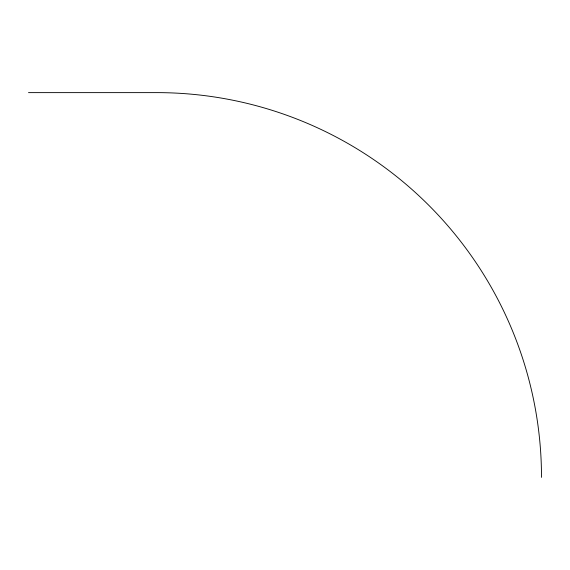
<?xml version="1.0" encoding="UTF-8"?>
<svg xmlns="http://www.w3.org/2000/svg" width="570" height="570" viewBox="0 0 570 570"><rect width="100%" height="100%" fill="white"/><g stroke="black" fill="none" stroke-linecap="round" stroke-linejoin="round"><path stroke-width="0.85" d="M28.5 92.625L156.75 92.625A384.75 384.75 0 0 1 541.5 477.375"/></g></svg>
